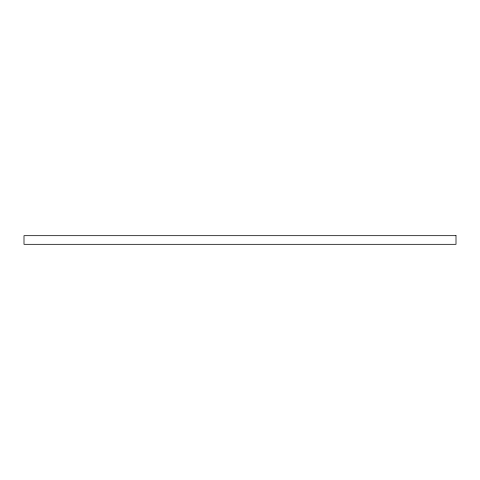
<?xml version="1.0" encoding="UTF-8"?>
<svg xmlns="http://www.w3.org/2000/svg" width="480" height="480" viewBox="0 0 480 480"><rect width="100%" height="100%" fill="white"/><g stroke="black" fill="none" stroke-linecap="round" stroke-linejoin="round"><path stroke-width="0.72" d="M456 235.68L24 235.68L24 244.32L456 244.32L456 235.68"/></g></svg>
